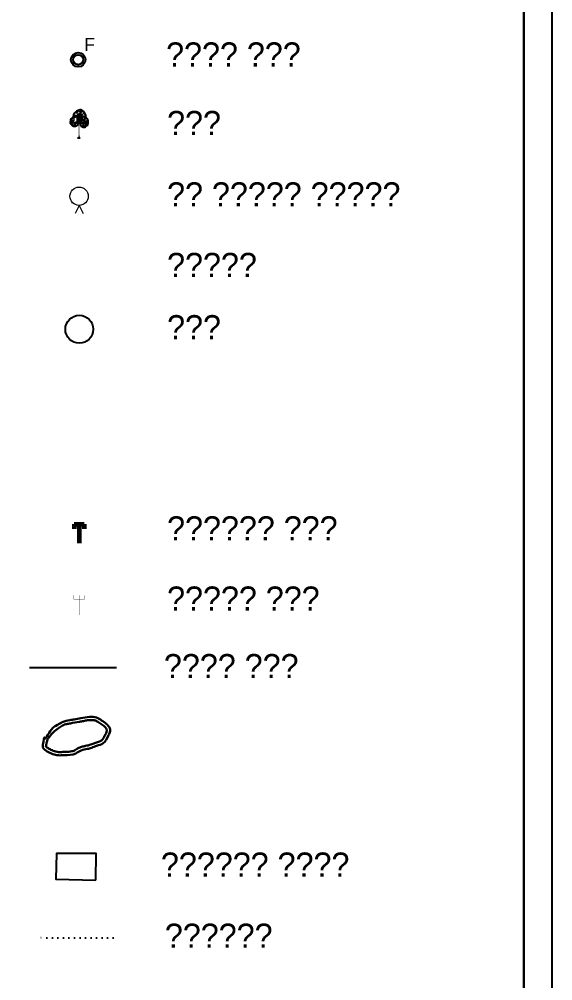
# Model space of a CAD drawing. Header units: millimetres. Extents: x -1419336 to 38707697, y -75591640 to 81.
# Drawn here: x 892.5 to 1022.7, y -2712 to -2477.1 of the extents above; entities that cross this region are included whole.
import ezdxf

# ---------------------------------------------------------------- set-up
doc = ezdxf.new("R2010")
doc.units = ezdxf.units.MM
doc.linetypes.add('DOT', pattern=[0.25, 0, -0.25])
for name, color, linetype in [('Image', 7, 'Continuous'), ('Legend', 250, 'Continuous'), ('Sym_Electric_Pole', 250, 'Continuous'), ('Sym_F', 250, 'Continuous'), ('Sym_STONE', 250, 'Continuous'), ('Sym_Tree', 92, 'Continuous')]:
    doc.layers.add(name, color=color, linetype=linetype)
doc.styles.add('Fence', font='txt.shx')
doc.styles.add('MtXpl_Mangal', font='mangal.ttf')
doc.styles.get("Standard").update_dxf_attribs({"font": 'SakalBharati.ttf'})
doc.linetypes.add('FENCE', pattern='A,2,-0.252673,["X",Fence,S=0.75,R=0,X=0,Y=-0.373672],-0.747327', length=3)
picture_1 = doc.add_image_def('image1.jpg', size_in_pixel=(14559, 11110))
picture_2 = doc.add_image_def('image3.jpg', size_in_pixel=(14388, 11097))

msp = doc.modelspace()

# ---------------------------------------------------------------- hatches: boundary and pattern name
at = {"layer": 'Sym_F'}
h = msp.add_hatch(color=256, dxfattribs=at)
h.paths.add_polyline_path([(905.13, -2487.02, 1), (908.67, -2487.02, 1)])
h.paths.add_polyline_path([(908.11, -2487.02, -1), (905.68, -2487.02, -1)], flags=16)

# ---------------------------------------------------------------- linework, layer by layer
at = {"color": 5, "lineweight": 20}
for q in [(906.13, -2524.59), (908.12, -2524.59)]:
    msp.add_line((907.13, -2522.6), q, dxfattribs=at)
at = {"color": 7, "lineweight": 60}
for p, q in [((905.94, -2600.43), (908.32, -2600.43)), ((907.13, -2600.43), (907.13, -2605.09))]:
    msp.add_line(p, q, dxfattribs=at)
for points in [[(905.94, -2600.43), (905.94, -2601.58)], [(908.32, -2600.43), (908.32, -2601.6)]]:
    msp.add_lwpolyline(points, dxfattribs=at)
at = {"color": 5, "lineweight": 20}
msp.add_ellipse((907.13, -2520.35), major_axis=(2.24, 0), ratio=1, dxfattribs=at)
at = {"layer": 'Legend', "color": 0, "linetype": 'FENCE', "lineweight": -3, "transparency": 33554687}
msp.add_line((916.27, -2635.56), (895.02, -2635.56), dxfattribs=at)
at = {"layer": 'Legend'}
msp.add_lwpolyline([(-54.97, -2236.26), (1022.52, -2236.26), (1022.52, -2952.39), (-54.97, -2952.39)], close=True, dxfattribs=at)
at = {"layer": 'Legend', "lineweight": 30}
msp.add_lwpolyline([(900.9, -2945.58), (-48.15, -2945.58), (-48.15, -2243.08), (900.9, -2243.08), (1015.71, -2243.08), (1015.71, -2286.6), (1015.71, -2322.06), (1015.71, -2339.58), (1015.71, -2347.01), (1015.71, -2359.17), (1015.71, -2807.77), (1015.71, -2868.96), (1015.71, -2910.07), (1015.71, -2945.58)], close=True, dxfattribs=at)
at = {"layer": 'Legend', "ltscale": 0.2, "flags": 128}
msp.add_lwpolyline([(911.2, -2687.4), (911.31, -2680.91), (901.58, -2680.85), (901.45, -2687.14)], close=True, dxfattribs=at)
at = {"layer": 'Legend', "linetype": 'DOT', "ltscale": 5, "flags": 128}
msp.add_lwpolyline([(915.44, -2701.46), (897.73, -2701.46)], dxfattribs=at)
at = {"layer": 'Legend', "color": 1, "lineweight": 30, "start_tangent": (-48.151948, -2945.577003), "end_tangent": (-48.151948, -2945.577003)}
msp.add_spline([(898.72, -2652.64), (900.36, -2650.6), (901.82, -2649.48), (903.02, -2648.78), (904.88, -2648.31), (905.93, -2648.13), (907.57, -2647.84), (909.65, -2647.51), (911.4, -2647.69), (912.6, -2648.38), (913.73, -2649.18), (914.6, -2650.28), (914.68, -2651), (914.31, -2652.02), (913, -2653.95), (911.4, -2654.57), (910.19, -2655.05), (909.14, -2655.34), (907.64, -2655.7), (906.33, -2656.43), (903.49, -2656.87), (902.03, -2656.9), (899.34, -2655.96), (898.28, -2654.97), (898.28, -2654.24), (898.72, -2652.64)], degree=3, dxfattribs=at)
at = {"layer": 'Legend', "color": 1, "lineweight": 30}
msp.add_open_spline([(899.44, -2653), (899.59, -2652.78), (899.75, -2652.56), (900.22, -2651.93), (900.53, -2651.54), (901.22, -2650.88), (901.62, -2650.58), (902.23, -2650.15), (902.41, -2650.03), (902.77, -2649.8), (902.94, -2649.7), (903.26, -2649.54), (903.42, -2649.47), (903.75, -2649.36), (903.93, -2649.31), (904.39, -2649.2), (904.69, -2649.15), (905.73, -2648.97), (906.45, -2648.85), (907.54, -2648.65), (907.88, -2648.59), (908.55, -2648.46), (908.87, -2648.4), (909.48, -2648.32), (909.77, -2648.29), (910.32, -2648.28), (910.58, -2648.3), (910.92, -2648.37), (911.02, -2648.4), (911.29, -2648.5), (911.49, -2648.61), (911.86, -2648.84), (912.01, -2648.94), (912.34, -2649.16), (912.49, -2649.27), (912.82, -2649.49), (912.99, -2649.61), (913.31, -2649.87), (913.47, -2650), (913.71, -2650.26), (913.79, -2650.38), (913.85, -2650.54), (913.87, -2650.59), (913.89, -2650.7), (913.89, -2650.76), (913.89, -2650.91), (913.88, -2650.99), (913.81, -2651.21), (913.76, -2651.33), (913.62, -2651.62), (913.54, -2651.79), (913.39, -2652.1), (913.32, -2652.25), (913.1, -2652.67), (912.95, -2652.91), (912.64, -2653.25), (912.51, -2653.35), (912.04, -2653.55), (911.73, -2653.63), (911.22, -2653.79), (911.06, -2653.85), (910.77, -2653.96), (910.62, -2654.02), (910.31, -2654.15), (910.14, -2654.22), (909.77, -2654.35), (909.57, -2654.42), (909.15, -2654.52), (908.94, -2654.57), (908.47, -2654.66), (908.21, -2654.7), (907.78, -2654.81), (907.62, -2654.86), (907.33, -2654.97), (907.21, -2655.02), (906.98, -2655.14), (906.87, -2655.2), (906.57, -2655.38), (906.4, -2655.49), (906.08, -2655.67), (905.94, -2655.74), (905.65, -2655.85), (905.48, -2655.89), (904.86, -2656.01), (904.32, -2656.03), (903.54, -2656.07), (903.32, -2656.08), (902.93, -2656.1), (902.74, -2656.11), (902.39, -2656.12), (902.24, -2656.12), (901.67, -2656.08), (901.24, -2655.97), (900.62, -2655.71), (900.44, -2655.63), (900.12, -2655.47), (899.98, -2655.4), (899.71, -2655.25), (899.57, -2655.18), (899.34, -2655.03), (899.24, -2654.96), (899.12, -2654.86), (899.09, -2654.82), (899.06, -2654.78), (899.05, -2654.76), (899.04, -2654.75), (899.04, -2654.75), (899.04, -2654.72), (899.04, -2654.7), (899.04, -2654.61), (899.04, -2654.51), (899.08, -2654.29), (899.1, -2654.18), (899.15, -2653.95), (899.18, -2653.84), (899.27, -2653.5), (899.34, -2653.28), (899.43, -2653.03), (899.43, -2653.02), (899.44, -2653)], degree=3, knots=[0.138494, 0.138494, 0.138494, 0.138494, 1.122029, 1.122029, 3.089099, 3.089099, 5.05617, 5.05617, 5.867497, 5.867497, 6.678825, 6.678825, 7.437581, 7.437581, 8.196337, 8.196337, 9.324307, 9.324307, 12.009846, 12.009846, 13.251637, 13.251637, 14.493428, 14.493428, 15.626949, 15.626949, 16.76047, 16.76047, 17.272277, 17.272277, 18.295893, 18.295893, 18.987949, 18.987949, 19.680005, 19.680005, 20.484589, 20.484589, 21.336818, 21.336818, 22.189048, 22.189048, 22.588635, 22.588635, 22.988222, 22.988222, 23.606813, 23.606813, 24.225404, 24.225404, 24.835891, 24.835891, 25.446377, 25.446377, 26.667349, 26.667349, 27.888322, 27.888322, 29.109294, 29.109294, 29.629545, 29.629545, 30.149797, 30.149797, 30.86004, 30.86004, 31.731807, 31.731807, 32.603574, 32.603574, 33.475341, 33.475341, 33.976243, 33.976243, 34.357082, 34.357082, 34.737922, 34.737922, 35.4996, 35.4996, 36.261278, 36.261278, 37.022957, 37.022957, 39.0369, 39.0369, 39.747833, 39.747833, 40.458767, 40.458767, 41.124534, 41.124534, 43.08303, 43.08303, 43.852019, 43.852019, 44.409487, 44.409487, 44.948237, 44.948237, 45.486987, 45.486987, 45.883963, 45.883963, 46.198084, 46.198084, 46.434967, 46.434967, 46.67185, 46.67185, 47.135235, 47.135235, 47.59862, 47.59862, 48.062004, 48.062004, 48.988774, 48.988774, 49.036543, 49.036543, 49.036543, 49.036543], dxfattribs=at)
at = {"layer": 'Sym_Electric_Pole'}
for points, const_width in [([(905.82, -2618.78), (905.82, -2617.87)], 0.064), ([(905.85, -2618.79), (905.85, -2617.88)], 0.1), ([(907.13, -2618.78), (907.13, -2617.87)], 0.1), ([(907.13, -2618.78), (907.13, -2617.87)], 0.064), ([(908.41, -2618.74), (908.41, -2617.83)], 0.1), ([(905.77, -2618.78), (908.5, -2618.78)], 0.1), ([(907.13, -2618.78), (907.13, -2622.61)], 0.1)]:
    msp.add_lwpolyline(points, dxfattribs=dict(at, const_width=const_width))
at = {"layer": 'Sym_F'}
for major_axis in [(1.77, 0), (1.22, 0)]:
    msp.add_ellipse((906.9, -2487.02), major_axis=major_axis, ratio=1, dxfattribs=at)
at = {"layer": 'Sym_STONE'}
msp.add_ellipse((907.17, -2552.84), major_axis=(3.4, 0), ratio=1, dxfattribs=at)
at = {"layer": 'Sym_Tree'}
for p, q in [((907.37, -2499.29), (907.13, -2499.32)), ((906.77, -2506.09), (907.42, -2506.09))]:
    msp.add_line(p, q, dxfattribs=at)
at = {"layer": 'Sym_Tree', "color": 82, "const_width": 0.8}
for points in [[(906.81, -2502.77), (906.91, -2500.15)], [(906.9, -2502.78), (907.01, -2500.16)], [(907.25, -2502.39), (907.35, -2499.77)], [(907.58, -2502.83), (907.68, -2500.21)], [(906.15, -2502.16), (906.49, -2502.65)], [(906.67, -2502.28), (907.02, -2502.77)], [(908.5, -2502.4), (908.01, -2502.73)], [(908.12, -2502.18), (908.46, -2502.67)]]:
    msp.add_lwpolyline(points, dxfattribs=at)
at = {"layer": 'Sym_Tree', "color": 34}
msp.add_lwpolyline([(907.13, -2506.09, 0.48, 0.16, 0), (907.13, -2505.43, 0.16, 0.16, 0), (907.13, -2502.75, 0.16, 0.16, 0)], format="xyseb", dxfattribs=at)
at = {"layer": 'Sym_Tree', "color": 82}
msp.add_open_spline([(906.91, -2502.86), (906.76, -2503.02), (906.53, -2503.27), (906.08, -2503.38), (905.69, -2503.35), (905.36, -2503.02), (904.89, -2502.62), (905.1, -2502.01), (905.11, -2501.42), (905.8, -2501.07), (905.82, -2500.24), (906.34, -2499.72), (906.75, -2499.36), (907.04, -2499.32), (907.13, -2499.32)], degree=3, knots=[0, 0, 0, 0, 0.357151, 0.545743, 0.741494, 0.970117, 1.319935, 1.641608, 1.935314, 2.250626, 2.755061, 3.137005, 3.457298, 3.618487, 3.618487, 3.618487, 3.618487], dxfattribs=at)
at = {"layer": 'Sym_Tree', "color": 82, "start_tangent": (907.134375, -2506.089242), "end_tangent": (907.134375, -2506.089242)}
msp.add_spline([(907.37, -2502.86), (907.8, -2503.34), (908.12, -2503.46), (908.48, -2503.46), (908.84, -2503.26), (909.29, -2502.82), (909.3, -2502.24), (909.25, -2501.71), (908.89, -2501.26), (908.67, -2500.38), (908.3, -2499.79), (907.87, -2499.4), (907.37, -2499.29)], degree=3, dxfattribs=at)
at = {"layer": 'Sym_Tree', "color": 82}
for points in [[(905.57, -2501.13), (905.71, -2501.05), (905.82, -2500.75), (905.78, -2500.75)], [(905.7, -2500.95), (905.7, -2500.94), (905.57, -2501.13), (905.71, -2501.05)], [(905.74, -2501.08), (905.71, -2501.05), (905.7, -2500.95), (905.7, -2500.94)], [(906.02, -2500.54), (905.82, -2500.75), (905.88, -2501.17), (905.72, -2501.19)], [(905.72, -2501.01), (905.74, -2501.08), (905.82, -2500.75), (905.87, -2500.93)], [(905.76, -2500.84), (905.73, -2500.89), (905.72, -2501.01), (905.74, -2501.08)], [(905.73, -2500.96), (905.74, -2501.08), (905.9, -2500.49), (905.92, -2500.43)], [(905.82, -2500.75), (905.78, -2500.75), (905.76, -2500.84), (905.73, -2500.89)], [(905.76, -2500.84), (905.82, -2500.75), (905.73, -2500.96), (905.74, -2501.08)], [(905.82, -2500.75), (905.87, -2500.93), (905.76, -2500.84), (905.82, -2500.75)], [(905.85, -2500.58), (905.78, -2500.75), (906.03, -2500.23), (905.99, -2500.22)], [(905.9, -2500.35), (905.85, -2500.5), (905.85, -2500.58), (905.78, -2500.75)], [(905.88, -2500.49), (905.9, -2500.44), (905.78, -2500.75), (905.81, -2500.75)], [(905.84, -2500.67), (905.78, -2500.75), (905.85, -2500.5), (905.9, -2500.49)], [(905.83, -2500.69), (905.85, -2500.6), (905.84, -2500.67), (905.78, -2500.75)], [(905.78, -2500.75), (905.81, -2500.75), (905.83, -2500.68), (905.84, -2500.67)], [(906.12, -2499.92), (905.96, -2500.2), (905.88, -2500.49), (905.82, -2500.75)], [(906.24, -2500.32), (905.99, -2500.22), (906.02, -2500.54), (905.82, -2500.75)], [(905.88, -2500.49), (905.82, -2500.75), (906.18, -2500.61), (906.24, -2500.32)], [(905.87, -2500.51), (905.9, -2500.35), (905.83, -2500.69), (905.85, -2500.6)], [(905.83, -2500.68), (905.84, -2500.67), (905.85, -2500.6), (905.9, -2500.44)], [(905.85, -2500.5), (905.9, -2500.49), (905.9, -2500.35), (905.85, -2500.5)], [(905.9, -2500.34), (905.96, -2500.2), (905.87, -2500.51), (905.9, -2500.35)], [(905.9, -2500.49), (905.92, -2500.43), (905.88, -2500.49), (905.9, -2500.44)], [(905.88, -2501.17), (906.41, -2501.12), (906.02, -2500.54), (906.27, -2500.91)], [(906.02, -2500.54), (906.27, -2500.91), (906.41, -2501.12), (905.88, -2501.17)], [(906.48, -2500.77), (906.41, -2501.12), (905.88, -2501.17), (906.41, -2501.12)], [(906.24, -2500.32), (906.09, -2499.99), (905.96, -2500.2), (905.9, -2500.44)], [(905.96, -2500.2), (905.9, -2500.44), (906.02, -2500.54), (906.24, -2500.32)], [(905.9, -2500.44), (905.93, -2500.28), (905.96, -2500.2), (905.93, -2500.28)], [(905.96, -2500.2), (905.93, -2500.28), (905.9, -2500.34), (905.96, -2500.2)], [(905.9, -2500.34), (905.9, -2500.34), (905.9, -2500.44), (905.93, -2500.28)], [(907.14, -2499.32), (906.42, -2499.66), (906.12, -2499.92), (905.96, -2500.2)], [(906.03, -2500.23), (905.99, -2500.22), (906.28, -2499.83), (906.42, -2499.66)], [(906.02, -2500.54), (906.24, -2500.32), (906.24, -2500.32), (905.99, -2500.22)], [(906.54, -2500.57), (906.91, -2500.57), (906.48, -2500.77), (906.02, -2500.54)], [(906.48, -2500.77), (906.02, -2500.54), (906.48, -2500.77), (906.41, -2501.12)], [(906.18, -2500.61), (906.24, -2500.32), (906.24, -2500.32), (906.09, -2499.99)], [(906.22, -2499.93), (906.18, -2499.89), (906.11, -2500.03), (906.13, -2500.07)], [(906.11, -2500.03), (906.13, -2500.07), (906.16, -2499.97), (906.22, -2499.93)], [(906.28, -2499.83), (906.42, -2499.66), (906.12, -2499.92), (906.28, -2499.83)], [(906.12, -2499.92), (906.28, -2499.83), (906.22, -2499.93), (906.18, -2499.89)], [(906.24, -2500.32), (906.13, -2500.07), (906.2, -2499.92), (906.54, -2499.72)], [(906.21, -2500), (906.14, -2500.03), (906.13, -2500.07), (906.21, -2500)], [(906.13, -2500.07), (906.21, -2500), (906.98, -2500.36), (907.26, -2500.47)], [(906.21, -2500), (906.2, -2499.95), (906.21, -2500), (906.14, -2500.03)], [(906.16, -2499.97), (906.22, -2499.93), (907.14, -2499.32), (906.94, -2499.34)], [(906.16, -2501.21), (906.64, -2501.21), (907.19, -2500.85), (907.29, -2500.49)], [(906.2, -2499.92), (906.54, -2499.72), (906.56, -2500.18), (906.21, -2500)], [(906.46, -2499.76), (906.54, -2499.72), (906.21, -2500), (906.2, -2499.95)], [(906.56, -2500.18), (906.21, -2500), (906.22, -2500.1), (906.56, -2500.18)], [(906.22, -2500.1), (906.56, -2500.18), (906.54, -2499.72), (907.27, -2499.43)], [(906.5, -2499.7), (906.31, -2499.81), (906.22, -2499.93), (906.5, -2499.7)], [(906.53, -2499.72), (906.31, -2499.81), (906.25, -2499.96), (906.3, -2500)], [(906.25, -2499.96), (906.3, -2500), (906.46, -2499.76), (906.54, -2499.72)], [(906.54, -2499.72), (907.27, -2499.43), (906.53, -2499.72), (906.31, -2499.81)], [(906.42, -2499.66), (906.72, -2499.52), (906.5, -2499.7), (906.31, -2499.81)], [(906.72, -2499.52), (906.75, -2499.41), (906.57, -2499.52), (906.42, -2499.66)], [(906.57, -2499.52), (906.42, -2499.66), (906.72, -2499.52), (906.6, -2499.52)], [(906.72, -2499.52), (906.6, -2499.52), (906.42, -2499.66), (906.72, -2499.52)], [(906.54, -2500.57), (906.48, -2500.77), (906.48, -2500.77), (906.54, -2500.57)], [(907.59, -2499.32), (907, -2499.71), (906.54, -2499.72), (907.14, -2499.32)], [(906.54, -2499.72), (907.14, -2499.32), (907.34, -2499.32), (907.22, -2499.46)], [(906.98, -2500.36), (907.26, -2500.47), (906.54, -2500.57), (906.91, -2500.57)], [(907.14, -2499.32), (906.94, -2499.34), (906.75, -2499.41), (906.57, -2499.52)], [(906.75, -2499.41), (906.57, -2499.52), (906.86, -2499.38), (906.94, -2499.34)], [(906.9, -2499.37), (906.86, -2499.38), (906.57, -2499.52), (906.72, -2499.52)], [(906.9, -2499.37), (906.72, -2499.52), (906.73, -2499.45), (906.57, -2499.52)], [(906.57, -2499.52), (906.72, -2499.52), (906.84, -2499.4), (906.85, -2499.39)], [(906.73, -2499.45), (906.57, -2499.52), (906.72, -2499.52), (906.75, -2499.41)], [(907.76, -2500.2), (907.02, -2500.18), (906.7, -2500.32), (906.58, -2500.07)], [(906.94, -2500.77), (907, -2500.57), (907.74, -2501.95), (906.66, -2501.99)], [(906.67, -2499.93), (906.95, -2499.7), (907.59, -2499.32), (907.76, -2500.2)], [(906.99, -2499.77), (907, -2499.71), (906.67, -2499.93), (906.95, -2499.7)], [(906.83, -2499.4), (906.83, -2499.4), (906.9, -2499.37), (906.72, -2499.52)], [(906.84, -2499.4), (906.85, -2499.39), (906.74, -2499.41), (906.72, -2499.52)], [(906.74, -2499.41), (906.72, -2499.52), (906.85, -2499.39), (906.81, -2499.41)], [(906.86, -2499.38), (906.94, -2499.34), (906.74, -2499.41), (906.94, -2499.34)], [(906.74, -2499.41), (906.94, -2499.34), (906.9, -2499.37), (906.86, -2499.38)], [(906.85, -2499.39), (906.81, -2499.41), (906.83, -2499.4)], [(907.76, -2500.2), (907.02, -2500.18), (907, -2500.57), (906.94, -2500.77)], [(907.59, -2499.32), (907.76, -2500.2), (907.02, -2500.18), (906.99, -2499.72)], [(907.97, -2499.45), (907.79, -2499.37), (906.99, -2499.72), (907, -2499.76)], [(906.99, -2499.72), (907, -2499.76), (907, -2499.71)], [(907, -2499.71), (907, -2499.71), (906.99, -2499.77), (907, -2499.71)], [(907.02, -2500.18), (906.99, -2499.72), (907.76, -2500.2), (907.02, -2500.18)], [(907.14, -2499.32), (907.37, -2499.29), (907.59, -2499.32), (907, -2499.71)], [(907.64, -2500.85), (907.74, -2500.49), (907.76, -2500.2), (907.02, -2500.18)], [(907.34, -2499.32), (907.22, -2499.46), (907.08, -2499.5), (907.18, -2499.4)], [(907.08, -2499.5), (907.1, -2499.44), (907.18, -2499.4), (907.13, -2499.32)], [(907.08, -2499.5), (907.18, -2499.4), (907.22, -2499.46), (907.08, -2499.5)], [(907.22, -2499.46), (907.08, -2499.5), (907.1, -2499.44), (907.18, -2499.4)], [(908.06, -2500.84), (908.02, -2500.63), (907.11, -2501.91), (908.18, -2502.09)], [(907.18, -2499.4), (907.13, -2499.32), (907.34, -2499.32), (907.18, -2499.4)], [(907.34, -2499.32), (907.18, -2499.4), (907.37, -2499.29), (907.59, -2499.32)], [(907.35, -2500.83), (907.3, -2500.46), (907.31, -2500.17), (908.05, -2500.25)], [(908.32, -2501.32), (907.84, -2501.26), (907.35, -2500.83), (907.3, -2500.46)], [(908.43, -2500.04), (908.18, -2499.78), (907.59, -2499.32), (907.31, -2500.17)], [(907.59, -2499.32), (907.31, -2500.17), (908.05, -2500.25), (908.14, -2499.8)], [(908.05, -2500.25), (908.14, -2499.8), (907.31, -2500.17), (908.05, -2500.25)], [(907.31, -2500.17), (908.05, -2500.25), (908.02, -2500.63), (908.06, -2500.84)], [(907.31, -2500.17), (908.05, -2500.25), (908.36, -2500.43), (908.5, -2500.2)], [(907.41, -2499.42), (907.33, -2499.37), (907.53, -2499.46), (907.33, -2499.37)], [(907.53, -2499.46), (907.33, -2499.37), (907.37, -2499.4), (907.41, -2499.42)], [(908.5, -2500.2), (908.43, -2500.12), (907.62, -2500.37), (907.33, -2500.45)], [(907.62, -2500.37), (907.33, -2500.45), (908.02, -2500.63), (907.66, -2500.58)], [(907.37, -2499.29), (907.59, -2499.32), (907.87, -2499.42), (907.79, -2499.37)], [(907.42, -2499.42), (907.45, -2499.45), (907.43, -2499.44)], [(908.41, -2500.21), (908.05, -2500.25), (908.14, -2499.8), (907.46, -2499.41)], [(908.14, -2499.8), (907.46, -2499.41), (908.14, -2499.79), (908.36, -2499.92)], [(907.59, -2499.32), (908.26, -2499.75), (908.53, -2500.05), (908.65, -2500.35)], [(908.48, -2500.09), (908.43, -2500.04), (907.59, -2499.32), (907.79, -2499.37)], [(907.59, -2499.32), (907.79, -2499.37), (907.97, -2499.46), (908.13, -2499.59)], [(908.02, -2500.63), (907.66, -2500.58), (908.06, -2500.84), (908.54, -2500.68)], [(907.97, -2499.46), (908.13, -2499.59), (907.87, -2499.42), (907.79, -2499.37)], [(907.82, -2499.4), (907.87, -2499.42), (908.13, -2499.59), (907.98, -2499.57)], [(907.89, -2499.44), (907.89, -2499.44), (907.82, -2499.4), (907.98, -2499.57)], [(907.82, -2499.4), (907.98, -2499.57), (907.98, -2499.5), (908.13, -2499.59)], [(908.13, -2499.59), (907.98, -2499.57), (907.88, -2499.44), (907.87, -2499.42)], [(907.88, -2499.44), (907.87, -2499.42), (907.98, -2499.46), (907.98, -2499.57)], [(907.98, -2499.46), (907.98, -2499.57), (907.87, -2499.42), (907.91, -2499.45)], [(907.98, -2499.5), (908.13, -2499.59), (907.98, -2499.57), (907.97, -2499.45)], [(907.98, -2499.57), (907.97, -2499.45), (908.13, -2499.59), (908.26, -2499.75)], [(908.13, -2499.59), (908.26, -2499.75), (907.98, -2499.57), (908.1, -2499.59)], [(907.98, -2499.57), (908.1, -2499.59), (908.26, -2499.75), (907.98, -2499.57)], [(908.26, -2499.75), (907.98, -2499.57), (908.18, -2499.78), (908.36, -2499.92)], [(908.02, -2500.63), (908.06, -2500.84), (908.06, -2500.84), (908.02, -2500.63)], [(908.45, -2500.04), (908.14, -2499.8), (908.05, -2500.25), (908.43, -2500.12)], [(908.05, -2500.25), (908.43, -2500.12), (908.41, -2500.21), (908.05, -2500.25)], [(908.06, -2500.84), (908.54, -2500.68), (908.06, -2500.84), (908.09, -2501.2)], [(908.06, -2500.84), (908.09, -2501.2), (908.61, -2501.32), (908.09, -2501.2)], [(908.61, -2501.32), (908.09, -2501.2), (908.54, -2500.68), (908.25, -2501.01)], [(908.54, -2500.68), (908.25, -2501.01), (908.09, -2501.2), (908.61, -2501.32)], [(908.14, -2499.79), (908.36, -2499.92), (908.39, -2500.07), (908.34, -2500.1)], [(908.36, -2500.43), (908.5, -2500.2), (908.45, -2500.04), (908.14, -2499.8)], [(908.39, -2500.07), (908.34, -2500.1), (908.21, -2499.85), (908.14, -2499.8)], [(908.21, -2499.85), (908.14, -2499.8), (908.43, -2500.12), (908.44, -2500.07)], [(908.18, -2499.78), (908.36, -2499.92), (908.43, -2500.04), (908.18, -2499.78)], [(908.2, -2500.35), (908.21, -2500.43), (908.24, -2500.49), (908.2, -2500.35)], [(908.58, -2500.36), (908.61, -2500.36), (908.38, -2499.93), (908.26, -2499.75)], [(908.38, -2499.93), (908.26, -2499.75), (908.53, -2500.05), (908.38, -2499.93)], [(908.38, -2500.72), (908.36, -2500.43), (908.36, -2500.43), (908.55, -2500.12)], [(908.36, -2500.43), (908.55, -2500.12), (908.65, -2500.35), (908.68, -2500.59)], [(908.65, -2500.35), (908.68, -2500.59), (908.54, -2500.68), (908.36, -2500.43)], [(908.54, -2500.68), (908.36, -2500.43), (908.36, -2500.43), (908.61, -2500.36)], [(908.36, -2500.43), (908.61, -2500.36), (908.54, -2500.68), (908.72, -2500.9)], [(908.69, -2500.64), (908.72, -2500.9), (908.38, -2500.72), (908.36, -2500.43)], [(908.53, -2500.05), (908.38, -2499.93), (908.43, -2500.04), (908.47, -2500)], [(908.43, -2500.04), (908.47, -2500), (908.53, -2500.16), (908.5, -2500.2)], [(908.53, -2500.16), (908.5, -2500.2), (908.48, -2500.09), (908.43, -2500.04)], [(908.43, -2500.12), (908.44, -2500.07), (908.43, -2500.12), (908.49, -2500.15)], [(908.43, -2500.12), (908.49, -2500.15), (908.5, -2500.2), (908.43, -2500.12)], [(908.53, -2500.05), (908.65, -2500.35), (908.69, -2500.64), (908.72, -2500.9)], [(908.54, -2500.68), (908.72, -2500.9), (908.61, -2501.32), (908.76, -2501.36)], [(908.72, -2500.73), (908.76, -2500.91), (908.58, -2500.36), (908.61, -2500.36)], [(908.68, -2500.59), (908.67, -2500.43), (908.65, -2500.35), (908.67, -2500.43)], [(908.69, -2500.49), (908.65, -2500.35), (908.7, -2500.67), (908.69, -2500.5)], [(908.78, -2501.18), (908.75, -2501.25), (908.72, -2500.9), (908.65, -2501.08)], [(908.72, -2500.9), (908.65, -2501.08), (908.77, -2501), (908.72, -2500.9)], [(908.78, -2501.13), (908.75, -2501.25), (908.67, -2500.64), (908.66, -2500.58)], [(908.67, -2500.64), (908.66, -2500.58), (908.69, -2500.64), (908.68, -2500.59)], [(908.69, -2500.49), (908.69, -2500.49), (908.68, -2500.59), (908.67, -2500.43)], [(908.72, -2500.66), (908.67, -2500.64), (908.69, -2500.5), (908.72, -2500.66)], [(908.71, -2500.82), (908.76, -2500.91), (908.72, -2500.66), (908.67, -2500.64)], [(908.69, -2500.64), (908.68, -2500.59), (908.76, -2500.91), (908.73, -2500.91)], [(908.71, -2500.84), (908.71, -2500.82), (908.71, -2500.75), (908.68, -2500.59)], [(908.7, -2500.67), (908.69, -2500.5), (908.72, -2500.85), (908.71, -2500.75)], [(908.69, -2500.5), (908.72, -2500.66), (908.72, -2500.73), (908.76, -2500.91)], [(908.72, -2500.85), (908.71, -2500.75), (908.71, -2500.82), (908.76, -2500.91)], [(908.76, -2500.91), (908.73, -2500.91), (908.71, -2500.84), (908.71, -2500.82)], [(908.92, -2501.31), (908.79, -2501.21), (908.72, -2500.9), (908.76, -2500.91)], [(908.72, -2500.9), (908.76, -2500.91), (908.77, -2501), (908.79, -2501.06)], [(908.77, -2501), (908.72, -2500.9), (908.78, -2501.13), (908.75, -2501.25)], [(905.26, -2501.62), (905.09, -2501.83), (905, -2502.43), (905.82, -2502.5)], [(905.06, -2502.24), (905, -2502.43), (905.09, -2501.83), (905.02, -2502.24)], [(905.06, -2502.24), (905.06, -2502.24), (905.06, -2502.24), (905, -2502.43)], [(905, -2502.43), (905.82, -2502.5), (905.79, -2503.34), (905.62, -2503.25)], [(905.13, -2502.8), (905.02, -2502.62), (905, -2502.43), (905.64, -2503.16)], [(905, -2502.43), (905.64, -2503.16), (905.63, -2503.2), (905.42, -2503.04)], [(905.48, -2503.02), (905.42, -2503.04), (905, -2502.43), (905.48, -2503.02)], [(905, -2502.43), (905.48, -2503.02), (905.48, -2503.02), (905.02, -2502.62)], [(905.16, -2502.83), (905.02, -2502.62), (905.03, -2502.63), (905, -2502.43)], [(905.03, -2502.63), (905, -2502.43), (905.02, -2502.61), (905.08, -2502.67)], [(905.02, -2502.61), (905.08, -2502.67), (905.09, -2501.83), (905.17, -2501.9)], [(905.09, -2501.83), (905.02, -2502.24), (905.17, -2501.9), (905.18, -2501.87)], [(905.79, -2503.34), (905.62, -2503.25), (905.13, -2502.8), (905.02, -2502.62)], [(905.48, -2503.02), (905.02, -2502.62), (905.16, -2502.83), (905.02, -2502.62)], [(905.09, -2501.83), (905.17, -2501.9), (905.06, -2502.24)], [(905.22, -2501.45), (905.15, -2501.58), (905.11, -2501.73), (905.09, -2501.83)], [(905.11, -2501.73), (905.09, -2501.83), (905.28, -2501.91), (905.47, -2501.54)], [(905.21, -2501.66), (905.21, -2501.66), (905.26, -2501.62), (905.09, -2501.83)], [(905.4, -2501.46), (905.42, -2502.05), (905.1, -2501.81), (905.42, -2502.05)], [(905.1, -2501.81), (905.42, -2502.05), (905.58, -2501.63), (905.47, -2501.54)], [(905.21, -2501.66), (905.12, -2501.71), (905.18, -2501.67), (905.18, -2501.56)], [(905.18, -2501.67), (905.18, -2501.56), (905.15, -2501.69), (905.12, -2501.71)], [(905.15, -2501.69), (905.12, -2501.71), (905.12, -2501.73), (905.2, -2501.63)], [(905.12, -2501.73), (905.2, -2501.63), (905.2, -2501.63)], [(905.14, -2501.76), (905.14, -2501.76), (905.21, -2501.66), (905.12, -2501.71)], [(905.37, -2501.48), (905.29, -2501.47), (905.18, -2501.56), (905.14, -2501.76)], [(905.18, -2501.56), (905.14, -2501.76), (905.23, -2501.63), (905.26, -2501.53)], [(905.23, -2501.7), (905.23, -2501.63), (905.14, -2501.76)], [(905.46, -2501.37), (905.39, -2501.38), (905.22, -2501.45), (905.15, -2501.58)], [(905.2, -2501.93), (905.24, -2501.87), (905.16, -2502.83), (905.3, -2502.92)], [(905.16, -2502.83), (905.3, -2502.92), (905.62, -2503.25), (905.4, -2503.06)], [(905.19, -2501.82), (905.57, -2501.73), (905.21, -2501.77), (905.17, -2501.9)], [(905.21, -2501.77), (905.17, -2501.9), (905.2, -2502.09), (905.28, -2501.96)], [(905.17, -2501.9), (905.18, -2501.87), (905.82, -2502.5), (905.67, -2502.35)], [(905.26, -2501.53), (905.29, -2501.47), (905.18, -2501.56), (905.22, -2501.45)], [(905.18, -2501.56), (905.22, -2501.45), (905.23, -2501.7), (905.23, -2501.63)], [(905.28, -2501.96), (905.29, -2502.01), (905.19, -2501.82), (905.57, -2501.73)], [(905.2, -2501.63), (905.2, -2501.63), (905.21, -2501.66)], [(905.2, -2502.09), (905.28, -2501.96), (905.2, -2501.93), (905.24, -2501.87)], [(905.32, -2501.48), (905.9, -2501.28), (905.22, -2501.44), (905.28, -2501.38)], [(905.22, -2501.44), (905.28, -2501.38), (905.33, -2501.34), (905.39, -2501.28)], [(905.37, -2501.52), (905.23, -2501.63), (905.44, -2501.49), (905.4, -2501.46)], [(905.23, -2501.63), (905.26, -2501.53), (905.37, -2501.48)], [(905.28, -2501.91), (905.47, -2501.54), (905.37, -2501.52), (905.23, -2501.63)], [(905.37, -2501.48), (905.37, -2501.48), (905.26, -2501.53), (905.29, -2501.47)], [(905.42, -2502.05), (905.42, -2502.05), (905.34, -2502.27), (905.28, -2501.91)], [(905.34, -2502.27), (905.28, -2501.91), (905.67, -2502.35), (905.4, -2502.09)], [(905.43, -2502.08), (905.29, -2502.01), (905.28, -2501.96), (905.29, -2502.01)], [(905.39, -2501.29), (905.33, -2501.34), (905.29, -2501.38), (905.37, -2501.37)], [(905.29, -2501.38), (905.37, -2501.37), (905.39, -2501.38), (905.46, -2501.37)], [(905.42, -2501.47), (905.47, -2501.43), (905.37, -2501.48), (905.29, -2501.47)], [(905.4, -2502.09), (905.48, -2502.13), (905.43, -2502.08), (905.29, -2502.01)], [(905.48, -2503.1), (905.52, -2502.95), (905.3, -2502.92), (905.48, -2503.02)], [(905.3, -2502.92), (905.48, -2503.02), (905.64, -2503.16), (905.55, -2503.11)], [(905.44, -2501.49), (905.4, -2501.46), (905.32, -2501.48), (905.9, -2501.28)], [(905.33, -2501.34), (905.39, -2501.28), (905.45, -2501.24), (905.48, -2501.35)], [(905.45, -2501.24), (905.48, -2501.35), (905.39, -2501.38), (905.33, -2501.34)], [(905.39, -2501.38), (905.33, -2501.34), (905.39, -2501.28), (905.4, -2501.35)], [(905.33, -2501.34), (905.39, -2501.35), (905.39, -2501.29), (905.33, -2501.34)], [(905.39, -2501.35), (905.39, -2501.35), (905.33, -2501.34), (905.39, -2501.35)], [(905.42, -2503.04), (905.48, -2503.02), (905.35, -2502.98), (905.39, -2503.04)], [(905.35, -2502.98), (905.39, -2503.04), (905.39, -2503.04), (905.63, -2503.2)], [(905.42, -2501.31), (905.37, -2501.37), (905.57, -2501.13)], [(905.48, -2501.35), (905.39, -2501.35), (905.42, -2501.31), (905.37, -2501.37)], [(905.39, -2501.28), (905.4, -2501.35), (905.39, -2501.29), (905.42, -2501.31)], [(905.39, -2501.29), (905.42, -2501.31), (905.39, -2501.35)], [(905.39, -2501.38), (905.46, -2501.37), (905.48, -2501.35), (905.39, -2501.35)], [(905.46, -2501.37), (905.46, -2501.37), (905.46, -2501.37), (905.39, -2501.38)], [(905.39, -2503.04), (905.63, -2503.2), (905.48, -2503.1), (905.52, -2502.95)], [(905.63, -2503.2), (905.4, -2503.06), (905.39, -2503.04), (905.48, -2503.02)], [(905.39, -2503.04), (905.48, -2503.02), (905.79, -2503.34), (906.02, -2503.36)], [(905.48, -2501.43), (905.48, -2501.54), (905.4, -2501.46), (905.48, -2501.42)], [(905.4, -2501.46), (905.48, -2501.42), (905.47, -2501.53), (905.4, -2501.49)], [(905.58, -2501.63), (905.48, -2501.43), (905.4, -2501.46), (905.42, -2502.05)], [(905.47, -2501.53), (905.4, -2501.49), (905.47, -2501.53), (905.48, -2501.44)], [(905.55, -2501.72), (905.46, -2501.68), (905.55, -2501.72), (905.4, -2501.67)], [(905.55, -2501.72), (905.4, -2501.67), (905.55, -2501.72), (905.42, -2502.05)], [(905.72, -2501.91), (905.5, -2502.14), (905.4, -2502.09), (905.48, -2502.13)], [(905.67, -2502.35), (905.4, -2502.09), (905.42, -2502.05), (905.67, -2502.22)], [(905.62, -2503.25), (905.4, -2503.06), (905.42, -2503.04), (905.48, -2503.02)], [(905.59, -2503.12), (905.6, -2503.14), (905.63, -2503.2), (905.4, -2503.06)], [(906.07, -2501.2), (905.96, -2502.4), (905.42, -2502.05), (905.7, -2501.47)], [(905.96, -2502.4), (905.42, -2502.05), (905.46, -2501.37), (905.7, -2501.33)], [(905.47, -2501.53), (905.48, -2501.44), (905.42, -2501.47), (905.47, -2501.43)], [(905.42, -2502.05), (905.7, -2501.47), (905.66, -2502.3), (905.66, -2502.62)], [(905.55, -2501.72), (905.42, -2502.05), (905.47, -2501.55), (905.58, -2501.63)], [(905.58, -2501.63), (905.65, -2501.76), (905.42, -2502.05), (905.57, -2501.73)], [(905.42, -2502.05), (905.57, -2501.73), (905.55, -2501.72), (905.46, -2501.68)], [(905.42, -2502.05), (905.42, -2502.05), (905.72, -2501.91), (905.5, -2502.14)], [(905.82, -2502.5), (905.67, -2502.35), (905.94, -2501.92), (905.42, -2502.05)], [(905.94, -2501.92), (905.42, -2502.05), (905.42, -2502.05)], [(905.42, -2502.05), (905.67, -2502.22), (905.42, -2502.05), (905.58, -2502.04)], [(905.42, -2502.05), (905.58, -2502.04), (905.42, -2502.05)], [(905.96, -2502.4), (905.66, -2502.3), (905.96, -2502.4), (905.42, -2502.05)], [(905.63, -2503.2), (905.42, -2503.04), (905.48, -2503.02), (905.42, -2503.04)], [(905.48, -2503.02), (905.42, -2503.04), (905.48, -2503.02), (905.42, -2503.04)], [(905.45, -2501.24), (905.46, -2501.26), (905.57, -2501.13), (905.71, -2501.05)], [(905.57, -2501.13), (905.57, -2501.13), (905.45, -2501.24), (905.46, -2501.26)], [(905.58, -2501.63), (905.47, -2501.54), (905.58, -2501.63), (905.45, -2501.68)], [(905.58, -2501.63), (905.45, -2501.68), (905.58, -2501.63), (905.65, -2501.76)], [(905.72, -2501.19), (905.71, -2501.05), (905.46, -2501.37)], [(905.57, -2501.13), (905.71, -2501.05), (905.46, -2501.37), (905.46, -2501.26)], [(905.46, -2501.37), (905.46, -2501.26), (905.52, -2501.34), (905.71, -2501.05)], [(905.46, -2501.37), (905.7, -2501.33), (905.88, -2501.17), (905.7, -2501.33)], [(905.46, -2501.37), (905.46, -2501.37), (905.46, -2501.37)], [(905.46, -2501.37), (905.46, -2501.37), (905.46, -2501.37)], [(905.47, -2501.55), (905.52, -2501.5), (905.48, -2501.43), (905.48, -2501.54)], [(905.47, -2501.55), (905.58, -2501.63), (905.47, -2501.55), (905.52, -2501.5)], [(905.69, -2501.35), (905.7, -2501.47), (905.58, -2501.63), (905.48, -2501.43)], [(905.52, -2501.34), (905.71, -2501.05), (905.72, -2501.19), (905.83, -2501.19)], [(905.71, -2501.25), (905.72, -2501.19), (905.52, -2501.34), (905.71, -2501.25)], [(905.52, -2501.34), (905.71, -2501.25), (905.72, -2501.19), (905.54, -2501.32)], [(905.72, -2501.19), (905.54, -2501.32), (905.71, -2501.25), (905.72, -2501.19)], [(905.64, -2503.16), (905.55, -2503.11), (905.63, -2503.2), (905.68, -2503.15)], [(905.7, -2501.47), (905.69, -2501.35), (905.6, -2501.67), (905.58, -2501.63)], [(905.6, -2501.67), (905.58, -2501.63), (905.74, -2501.63), (905.69, -2501.7)], [(905.63, -2503.2), (905.68, -2503.15), (905.59, -2503.12), (905.6, -2503.14)], [(905.65, -2501.76), (905.69, -2501.7), (905.7, -2501.47), (905.69, -2501.35)], [(905.69, -2501.84), (905.77, -2501.89), (905.65, -2501.76), (905.69, -2501.7)], [(906.6, -2503.17), (906.91, -2502.86), (905.96, -2502.4), (905.65, -2503.13)], [(905.96, -2502.4), (905.65, -2503.13), (906.43, -2502.96), (905.99, -2503.34)], [(905.66, -2502.3), (905.66, -2502.62), (905.66, -2502.62), (905.94, -2502.64)], [(905.66, -2502.62), (905.94, -2502.64), (905.96, -2502.4), (905.66, -2502.3)], [(905.74, -2501.63), (905.7, -2501.47), (905.7, -2501.47), (905.69, -2501.35)], [(905.7, -2501.47), (905.69, -2501.35), (905.69, -2501.35), (905.79, -2501.37)], [(905.69, -2501.35), (905.79, -2501.37), (905.69, -2501.35), (905.7, -2501.47)], [(905.74, -2501.63), (905.69, -2501.7), (905.96, -2502.4), (905.8, -2502.41)], [(905.69, -2501.7), (905.77, -2501.89), (905.83, -2501.69), (905.69, -2501.7)], [(905.83, -2501.69), (905.69, -2501.7), (905.69, -2501.84), (905.77, -2501.89)], [(905.72, -2501.91), (905.69, -2501.84), (905.69, -2501.7), (905.77, -2501.89)], [(905.69, -2501.7), (905.77, -2501.89), (905.69, -2501.7), (905.77, -2501.89)], [(905.96, -2502.4), (905.8, -2502.41), (905.72, -2501.91), (905.69, -2501.84)], [(905.88, -2501.17), (905.7, -2501.33), (905.7, -2501.47), (905.7, -2501.33)], [(906.07, -2501.2), (905.88, -2501.17), (905.74, -2501.63), (905.7, -2501.47)], [(905.7, -2501.47), (905.7, -2501.33), (905.72, -2501.19)], [(905.72, -2501.19), (905.72, -2501.19), (905.72, -2501.19), (905.71, -2501.05)], [(905.71, -2501.25), (905.72, -2501.19), (905.74, -2501.08), (905.71, -2501.05)], [(905.72, -2501.19), (905.83, -2501.19), (905.71, -2501.25), (905.72, -2501.19)], [(905.88, -2501.17), (905.72, -2501.19), (906.16, -2501.21), (906.64, -2501.21)], [(905.72, -2501.19), (905.72, -2501.19), (905.72, -2501.19)], [(905.79, -2503.34), (906.02, -2503.36), (906.21, -2503.33), (906.41, -2503.27)], [(906.41, -2501.12), (905.88, -2501.17), (906.16, -2501.21)], [(906.07, -2501.2), (906.35, -2501.37), (906.07, -2501.2), (905.88, -2501.17)], [(906.41, -2503.27), (906.31, -2503.29), (906.04, -2503.34), (905.98, -2503.27)], [(906.04, -2503.34), (905.98, -2503.27), (905.99, -2503.34), (906.08, -2503.34)], [(906.43, -2502.96), (905.99, -2503.34), (906.57, -2503.14), (906.43, -2502.96)], [(905.99, -2503.34), (906.08, -2503.34), (906.41, -2503.27), (906.47, -2503.22)], [(906.57, -2503.14), (906.43, -2502.96), (906.47, -2503.22), (906.02, -2503.36)], [(906.47, -2503.22), (906.02, -2503.36), (906.41, -2503.27), (906.31, -2503.29)], [(906.47, -2503.22), (906.21, -2503.33), (906.11, -2503.34), (906.02, -2503.36)], [(906.11, -2503.34), (906.02, -2503.36), (906.41, -2503.27), (906.47, -2503.22)], [(906.35, -2501.37), (906.39, -2501.21), (906.07, -2501.2), (906.35, -2501.37)], [(906.16, -2501.21), (906.16, -2501.21), (906.35, -2501.37), (906.39, -2501.21)], [(906.21, -2503.33), (906.41, -2503.27), (906.6, -2503.17), (906.91, -2502.86)], [(906.41, -2503.27), (906.47, -2503.22), (906.47, -2503.22), (906.21, -2503.33)], [(906.23, -2503.34), (906.42, -2503.27), (906.49, -2503.23), (906.47, -2503.22)], [(906.42, -2503.27), (906.45, -2503.25), (906.23, -2503.34), (906.24, -2503.29)], [(906.41, -2503.27), (906.41, -2503.27), (906.23, -2503.34), (906.42, -2503.27)], [(906.23, -2503.34), (906.24, -2503.29), (906.23, -2503.33), (906.23, -2503.34)], [(907.74, -2501.95), (906.66, -2501.99), (906.53, -2501.2), (906.41, -2502.4)], [(906.41, -2503.27), (906.47, -2503.22), (906.58, -2503.17), (906.49, -2503.23)], [(906.58, -2503.17), (906.47, -2503.22), (906.41, -2503.27)], [(906.41, -2503.27), (906.41, -2503.27), (906.41, -2503.27)], [(906.49, -2503.23), (906.49, -2503.23), (906.42, -2503.27), (906.45, -2503.25)], [(906.58, -2503.17), (906.49, -2503.23), (906.58, -2503.17), (906.47, -2503.22)], [(907.11, -2501.91), (908.18, -2502.09), (908.41, -2501.32), (908.37, -2502.52)], [(907.38, -2502.85), (907.36, -2502.82), (907.56, -2502.94), (907.56, -2502.89)], [(907.64, -2503.21), (907.37, -2502.86), (908.37, -2502.52), (908.58, -2503.29)], [(908, -2503.42), (907.81, -2503.33), (907.64, -2503.21), (907.37, -2502.86)], [(907.39, -2502.85), (907.39, -2502.85), (907.57, -2502.94), (907.38, -2502.85)], [(907.87, -2501.32), (907.87, -2501.32), (907.66, -2501.45), (907.64, -2501.29)], [(907.81, -2503.33), (907.75, -2503.27), (907.65, -2503.21), (907.73, -2503.28)], [(907.65, -2503.21), (907.73, -2503.28), (907.65, -2503.21), (907.75, -2503.27)], [(907.65, -2503.21), (907.75, -2503.27), (907.81, -2503.33)], [(907.84, -2503.02), (908.22, -2503.45), (907.67, -2503.18), (907.84, -2503.02)], [(907.67, -2503.18), (907.84, -2503.02), (907.75, -2503.27), (908.19, -2503.47)], [(907.99, -2503.42), (907.8, -2503.33), (907.74, -2503.28), (907.75, -2503.27)], [(907.74, -2503.28), (907.74, -2503.28), (907.8, -2503.33), (907.77, -2503.3)], [(907.75, -2503.27), (908.19, -2503.47), (907.81, -2503.33), (907.91, -2503.37)], [(908.22, -2503.45), (908.13, -2503.44), (907.81, -2503.33), (907.75, -2503.27)], [(907.81, -2503.33), (907.75, -2503.27), (907.75, -2503.27), (908, -2503.42)], [(907.75, -2503.27), (908, -2503.42), (908.1, -2503.43), (908.19, -2503.47)], [(908.1, -2503.43), (908.19, -2503.47), (907.81, -2503.33), (907.75, -2503.27)], [(908.61, -2501.32), (908.76, -2501.36), (908.32, -2501.32), (907.84, -2501.26)], [(908.37, -2502.52), (908.58, -2503.29), (907.84, -2503.02), (908.22, -2503.45)], [(908.09, -2501.2), (908.61, -2501.32), (908.32, -2501.32)], [(908.13, -2503.32), (908.23, -2503.28), (908.14, -2503.37), (908.09, -2503.3)], [(908.14, -2503.37), (908.09, -2503.3), (908.19, -2503.29), (908.18, -2503.3)], [(908.11, -2501.45), (908.1, -2501.29), (908.41, -2501.32), (908.11, -2501.45)], [(908.41, -2501.32), (908.11, -2501.45), (908.41, -2501.32), (908.61, -2501.32)], [(908.5, -2503.12), (908.32, -2503.2), (908.13, -2503.32), (908.23, -2503.28)], [(908.4, -2503.23), (908.14, -2503.37), (908.3, -2503.28), (908.28, -2503.13)], [(908.44, -2503.18), (908.4, -2503.23), (908.4, -2503.23), (908.14, -2503.37)], [(908.14, -2503.37), (908.38, -2503.25), (908.4, -2503.23), (908.32, -2503.2)], [(908.14, -2503.37), (908.37, -2503.23), (908.32, -2503.2), (908.37, -2503.23)], [(908.19, -2503.29), (908.18, -2503.3), (908.14, -2503.37), (908.38, -2503.25)], [(908.65, -2503.06), (908.5, -2503.12), (908.15, -2503.41), (908.38, -2503.25)], [(908.15, -2503.41), (908.38, -2503.25), (908.37, -2503.23), (908.32, -2503.2)], [(908.85, -2503.23), (908.77, -2503.2), (908.41, -2503.48), (908.19, -2503.47)], [(908.3, -2503.28), (908.28, -2503.13), (908.5, -2503.12), (908.32, -2503.2)], [(908.32, -2503.2), (908.81, -2502.86), (908.65, -2503.06), (908.81, -2502.86)], [(908.37, -2503.23), (908.32, -2503.2), (908.44, -2503.18), (908.4, -2503.23)], [(908.32, -2503.2), (908.37, -2503.23), (908.32, -2503.2), (908.37, -2503.23)], [(908.68, -2502.46), (908.64, -2502.78), (908.64, -2502.78), (908.36, -2502.76)], [(908.64, -2502.78), (908.36, -2502.76), (908.37, -2502.52), (908.68, -2502.46)], [(908.41, -2501.32), (908.37, -2502.52), (908.95, -2502.25), (908.75, -2501.64)], [(908.37, -2502.52), (908.95, -2502.25), (909, -2501.57), (908.76, -2501.49)], [(908.68, -2501.79), (908.73, -2501.86), (908.37, -2502.52), (908.53, -2502.56)], [(908.37, -2502.52), (908.53, -2502.56), (908.67, -2502.07), (908.71, -2502)], [(908.37, -2502.52), (908.68, -2502.46), (908.37, -2502.52), (908.95, -2502.25)], [(908.41, -2501.32), (908.61, -2501.32), (908.68, -2501.79), (908.75, -2501.64)], [(909.32, -2502.68), (908.49, -2502.64), (908.41, -2503.48), (908.6, -2503.41)], [(908.41, -2503.48), (908.6, -2503.41), (909.15, -2503.03), (909.27, -2502.86)], [(908.49, -2502.64), (908.67, -2502.52), (908.45, -2502.05), (908.95, -2502.25)], [(908.45, -2502.05), (908.95, -2502.25), (908.95, -2502.25)], [(909.17, -2501.85), (909.3, -2502.07), (909.32, -2502.68), (908.49, -2502.64)], [(909.22, -2502.13), (909.21, -2502.1), (908.49, -2502.64), (908.67, -2502.52)], [(909, -2501.69), (909.05, -2501.66), (909.12, -2501.69), (908.57, -2501.42)], [(909.12, -2501.69), (908.57, -2501.42), (909.23, -2501.67), (909.17, -2501.6)], [(908.73, -2501.86), (908.62, -2502.04), (908.59, -2501.84), (908.73, -2501.86)], [(908.59, -2501.84), (908.73, -2501.86), (908.71, -2502), (908.62, -2502.04)], [(909.15, -2503.03), (909.27, -2502.86), (909.32, -2502.68), (908.59, -2503.32)], [(909.32, -2502.68), (908.59, -2503.32), (908.6, -2503.37), (908.82, -2503.23)], [(909, -2501.57), (908.76, -2501.49), (908.61, -2501.32), (908.76, -2501.49)], [(908.61, -2501.32), (908.76, -2501.49), (908.75, -2501.64), (908.76, -2501.49)], [(908.67, -2502.07), (908.71, -2502), (908.73, -2501.86), (908.62, -2502.04)], [(908.73, -2501.86), (908.62, -2502.04), (908.73, -2501.86), (908.62, -2502.04)], [(908.71, -2502), (908.62, -2502.04), (908.76, -2501.93), (908.73, -2501.86)], [(908.95, -2502.25), (908.75, -2501.64), (908.68, -2502.46), (908.64, -2502.78)], [(908.94, -2501.53), (908.79, -2501.21), (908.76, -2501.36), (908.65, -2501.34)], [(908.76, -2501.36), (908.65, -2501.34), (908.76, -2501.42), (908.76, -2501.36)], [(908.75, -2501.64), (908.77, -2501.52), (908.77, -2501.52), (908.67, -2501.52)], [(908.77, -2501.52), (908.67, -2501.52), (908.77, -2501.52), (908.75, -2501.64)], [(908.95, -2502.25), (908.95, -2502.25), (908.67, -2502.07), (908.86, -2502.33)], [(908.67, -2502.07), (908.86, -2502.33), (908.96, -2502.29), (908.88, -2502.32)], [(909, -2502.48), (909.11, -2502.13), (908.67, -2502.52), (908.96, -2502.29)], [(908.67, -2502.52), (908.96, -2502.29), (908.95, -2502.25), (908.68, -2502.38)], [(908.68, -2501.79), (908.75, -2501.64), (908.75, -2501.64), (908.77, -2501.52)], [(908.82, -2501.85), (908.84, -2501.81), (908.68, -2501.79), (908.73, -2501.86)], [(908.95, -2502.25), (908.68, -2502.38), (908.95, -2502.25), (908.79, -2502.22)], [(908.76, -2501.93), (908.73, -2501.86), (908.75, -2501.64), (908.77, -2501.52)], [(908.77, -2501), (908.79, -2501.06), (908.78, -2501.18), (908.75, -2501.25)], [(908.75, -2501.25), (908.79, -2501.21), (908.81, -2501.12), (908.81, -2501.11)], [(908.76, -2501.42), (908.76, -2501.36), (908.75, -2501.25), (908.79, -2501.21)], [(908.75, -2501.64), (908.76, -2501.49), (908.76, -2501.36)], [(908.75, -2501.64), (908.77, -2501.52), (908.82, -2501.85), (908.84, -2501.81)], [(908.77, -2501.52), (908.75, -2501.64), (908.84, -2501.81), (908.97, -2501.62)], [(908.76, -2501.36), (908.76, -2501.36), (908.76, -2501.36), (908.79, -2501.21)], [(908.76, -2501.36), (908.79, -2501.21), (909, -2501.57)], [(908.76, -2501.36), (908.76, -2501.36), (908.76, -2501.36)], [(908.76, -2501.42), (908.76, -2501.36), (908.94, -2501.53), (908.76, -2501.42)], [(908.94, -2501.53), (908.76, -2501.42), (908.76, -2501.36), (908.92, -2501.5)], [(908.76, -2501.36), (908.92, -2501.5), (908.76, -2501.42), (908.76, -2501.36)], [(908.84, -2501.81), (908.96, -2501.87), (908.84, -2501.81), (908.76, -2501.93)], [(908.84, -2501.81), (908.76, -2501.93), (908.95, -2502.25), (908.84, -2501.91)], [(908.77, -2503.2), (908.82, -2503.23), (909.32, -2502.68), (908.77, -2503.2)], [(909.32, -2502.68), (908.77, -2503.2), (908.77, -2503.2), (909.27, -2502.86)], [(908.81, -2501.12), (908.81, -2501.11), (908.92, -2501.31), (908.79, -2501.21)], [(909.02, -2501.44), (909.01, -2501.46), (908.92, -2501.31), (908.79, -2501.21)], [(908.92, -2501.31), (908.79, -2501.21), (909, -2501.57), (909.01, -2501.46)], [(909, -2501.57), (909.01, -2501.46), (908.94, -2501.53), (908.79, -2501.21)], [(908.95, -2502.25), (908.79, -2502.22), (908.95, -2502.25)], [(908.84, -2501.81), (908.97, -2501.62), (909.05, -2501.66), (908.95, -2502.25)], [(908.96, -2501.74), (908.84, -2501.81), (908.96, -2501.74), (908.92, -2501.69)], [(909.3, -2502.06), (908.95, -2502.25), (908.84, -2501.81), (908.97, -2501.74)], [(908.84, -2501.81), (908.97, -2501.74), (908.84, -2501.81), (908.96, -2501.87)], [(908.86, -2501.9), (908.95, -2502.25), (908.96, -2501.74), (908.84, -2501.81)], [(908.95, -2502.25), (908.84, -2501.91), (908.86, -2501.9), (908.96, -2501.87)], [(909.1, -2502.17), (909.08, -2502.23), (909.2, -2502.05), (908.84, -2501.91)], [(909.2, -2502.05), (908.84, -2501.91), (909.19, -2502), (909.22, -2502.13)], [(908.86, -2501.9), (908.96, -2501.87), (908.86, -2501.9), (909.01, -2501.87)], [(908.86, -2501.9), (909.01, -2501.87), (908.86, -2501.9), (908.95, -2502.25)], [(908.96, -2502.29), (908.88, -2502.32), (908.93, -2502.27), (909.08, -2502.23)], [(909.04, -2501.51), (909.09, -2501.58), (908.92, -2501.31)], [(908.92, -2501.31), (908.92, -2501.31), (909.02, -2501.44), (909.01, -2501.46)], [(908.96, -2501.74), (908.92, -2501.69), (908.97, -2501.62), (908.95, -2501.73)], [(908.93, -2502.27), (909.08, -2502.23), (909.1, -2502.17), (909.08, -2502.23)], [(908.97, -2501.62), (908.95, -2501.73), (909.05, -2501.66), (908.97, -2501.62)], [(909.05, -2501.66), (908.95, -2502.25), (909.3, -2502.06), (908.95, -2502.25)], [(908.95, -2502.25), (908.95, -2502.25), (909, -2502.48), (909.11, -2502.13)], [(909.05, -2501.66), (908.97, -2501.62), (908.96, -2501.72), (909.04, -2501.69)], [(908.96, -2501.72), (909.04, -2501.69), (908.96, -2501.72), (908.97, -2501.63)], [(908.96, -2501.72), (908.97, -2501.63), (909.03, -2501.67), (908.98, -2501.63)], [(909.18, -2502.16), (909.15, -2502.09), (909.11, -2503.06), (908.96, -2503.12)], [(909.11, -2502.13), (908.97, -2501.74), (909.07, -2501.73), (909.19, -2501.86)], [(909.3, -2501.97), (909.3, -2502.07), (909.11, -2502.13), (908.97, -2501.74)], [(909.13, -2501.56), (909.08, -2501.49), (909.02, -2501.44), (908.98, -2501.55)], [(909.02, -2501.44), (908.98, -2501.55), (909.07, -2501.59), (909.13, -2501.56)], [(908.98, -2501.55), (909.07, -2501.55), (909.04, -2501.51), (909.09, -2501.58)], [(909.07, -2501.59), (909, -2501.57), (908.98, -2501.55), (909.07, -2501.55)], [(909.03, -2501.67), (908.98, -2501.63), (909.07, -2501.69), (909.16, -2501.68)], [(909, -2501.57), (909, -2501.57), (909, -2501.57)], [(909, -2501.57), (909, -2501.57), (909, -2501.57)], [(909, -2501.57), (909, -2501.57), (909, -2501.57), (909.07, -2501.59)], [(909, -2501.57), (909.07, -2501.59), (909.23, -2501.68), (909.28, -2501.81)], [(909.17, -2501.6), (909.09, -2501.58), (909.07, -2501.59), (909, -2501.57)], [(909.07, -2501.73), (909.19, -2501.86), (909, -2501.69), (909.05, -2501.66)], [(909.08, -2501.49), (909.06, -2501.55), (909.08, -2501.5), (909.04, -2501.51)], [(909.08, -2501.5), (909.04, -2501.51), (909.07, -2501.55)], [(909.07, -2501.59), (909.13, -2501.56), (909.08, -2501.49), (909.06, -2501.55)], [(909.13, -2501.56), (909.07, -2501.55), (909.08, -2501.5), (909.13, -2501.56)], [(909.07, -2501.55), (909.07, -2501.55), (909.13, -2501.56), (909.07, -2501.55)], [(909.07, -2501.69), (909.16, -2501.68), (909.25, -2501.79), (909.26, -2502)], [(909.07, -2501.69), (909.07, -2501.69), (909.18, -2501.75), (909.16, -2501.68)], [(909.19, -2501.86), (909.18, -2501.75), (909.07, -2501.69)], [(909.23, -2501.67), (909.17, -2501.6), (909.13, -2501.56), (909.08, -2501.49)], [(909.08, -2501.5), (909.13, -2501.56), (909.17, -2501.6), (909.09, -2501.58)], [(909.19, -2502), (909.22, -2502.13), (909.16, -2502.32), (909.1, -2502.17)], [(909.16, -2502.32), (909.1, -2502.17), (909.18, -2502.16), (909.15, -2502.09)], [(909.11, -2503.06), (909.27, -2502.86), (909.26, -2502.87), (909.32, -2502.68)], [(909.18, -2501.75), (909.16, -2501.68), (909.25, -2501.79), (909.23, -2501.68)], [(909.2, -2501.88), (909.2, -2501.88), (909.17, -2501.85), (909.3, -2502.07)], [(909.25, -2501.79), (909.23, -2501.68), (909.18, -2501.93), (909.19, -2501.86)], [(909.25, -2501.79), (909.26, -2502), (909.19, -2501.86), (909.18, -2501.75)], [(909.18, -2501.93), (909.19, -2501.86), (909.26, -2502)], [(909.2, -2501.88), (909.29, -2501.94), (909.23, -2501.9), (909.25, -2501.79)], [(909.22, -2501.86), (909.22, -2501.86), (909.2, -2501.88)], [(909.26, -2502), (909.26, -2502), (909.2, -2501.88), (909.29, -2501.94)], [(909.27, -2502.86), (909.21, -2502.91), (909.3, -2502.07), (909.22, -2502.13)], [(909.3, -2502.07), (909.32, -2502.48), (909.22, -2502.13), (909.21, -2502.1)], [(909.26, -2502.87), (909.32, -2502.68), (909.27, -2502.86), (909.21, -2502.91)], [(909.26, -2501.92), (909.29, -2501.94), (909.29, -2501.97), (909.22, -2501.86)], [(909.29, -2501.97), (909.22, -2501.86), (909.22, -2501.86)], [(909.3, -2502.07), (909.22, -2502.13), (909.29, -2502.48)], [(909.23, -2501.68), (909.28, -2501.81), (909.3, -2501.97), (909.3, -2502.07)], [(909.23, -2501.9), (909.25, -2501.79), (909.26, -2501.92), (909.29, -2501.94)], [(909.29, -2502.48), (909.32, -2502.68), (909.3, -2502.07), (909.32, -2502.48)], [(909.29, -2502.48), (909.29, -2502.48), (909.29, -2502.48), (909.32, -2502.68)], [(906.09, -2503.35), (906.02, -2503.36), (905.79, -2503.34), (906, -2503.35)], [(906.23, -2503.33), (906.23, -2503.34), (906.01, -2503.36), (905.99, -2503.34)], [(906.01, -2503.36), (905.99, -2503.34), (906.12, -2503.34), (906.21, -2503.33)], [(906.22, -2503.34), (906.12, -2503.34), (906.09, -2503.35), (906.02, -2503.36)], [(906.12, -2503.34), (906.21, -2503.33), (906.22, -2503.34), (906.12, -2503.34)], [(907.35, -2503.33), (907.35, -2503.33), (907.35, -2503.33)], [(908.41, -2503.48), (908.19, -2503.47), (908, -2503.42), (907.81, -2503.33)], [(907.81, -2503.33), (907.91, -2503.37), (908.17, -2503.44), (908.23, -2503.38)], [(907.98, -2503.41), (907.98, -2503.42), (908.19, -2503.47), (908.22, -2503.45)], [(908.19, -2503.47), (908.22, -2503.45), (908.08, -2503.44), (908, -2503.42)], [(908.12, -2503.45), (908.19, -2503.47), (908.41, -2503.48), (908.2, -2503.47)], [(908.17, -2503.44), (908.23, -2503.38), (908.22, -2503.45), (908.13, -2503.44)], [(908.41, -2503.48), (908.2, -2503.47), (908.19, -2503.47), (908.2, -2503.47)]]:
    msp.add_solid(points, dxfattribs=at)
at = {"layer": 'Sym_Tree'}
for points in [[(907.1, -2499.44), (907.18, -2499.4), (907.08, -2499.5), (907.1, -2499.44)], [(907.87, -2499.42), (907.79, -2499.37), (907.97, -2499.45), (907.87, -2499.42)], [(907.87, -2499.42), (907.87, -2499.42), (907.97, -2499.45), (907.79, -2499.37)], [(907.97, -2499.45), (907.87, -2499.42), (907.87, -2499.42), (907.84, -2499.41)]]:
    msp.add_solid(points, dxfattribs=at)

# ---------------------------------------------------------------- texts
at = {"layer": 'Legend', "color": 7, "style": 'MtXpl_Mangal'}
for s, height, p in [('कायम दगड', 5.893, (928.36, -2488.68)), ('झाड', 5.893, (928.6, -2505.42)), ('एक मोटेची विहीर', 5.8925, (928.6, -2522.85)), ('विहिर', 5.893, (928.6, -2540.09)), ('दगड', 5.893, (928.6, -2555.29)), ('टेलीफोन खांब', 5.8925, (928.6, -2604.42)), ('विजेचा खांब', 5.8924, (928.6, -2621.56)), ('तारेचे कुंपण', 5.8925, (927.83, -2638.06)), ('संपादित क्षेत्र', 5.8927, (927.1, -2686.53)), ('पायवाट', 5.892, (928.06, -2703.9))]:
    msp.add_text(s, height=height, dxfattribs=at).set_placement(p)
at = {"layer": 'Sym_F', "linetype": 'Continuous'}
msp.add_text('F', height=3.18, dxfattribs=at).set_placement((908.39, -2484.88, 1870.91))

# ---------------------------------------------------------------- pictures from other files: only their frames are drawn
at = {"layer": 'Image'}
image = msp.add_image(picture_2, insert=(737.28, -1220.54), size_in_units=(20516866.47, 15823029.38), rotation=-58.863298409, dxfattribs=at)
image.dxf.v_pixel = (737.2798784, -1220.4762113)
image.dxf.flags = 7
image = msp.add_image(picture_1, insert=(479.57, -2397.25), size_in_units=(35593246.28, 27160442.31), rotation=-78.685726469, dxfattribs=at)
image.dxf.v_pixel = (479.5748168, -2397.1835986)
image.dxf.flags = 7

doc.saveas('drawing.dxf')
